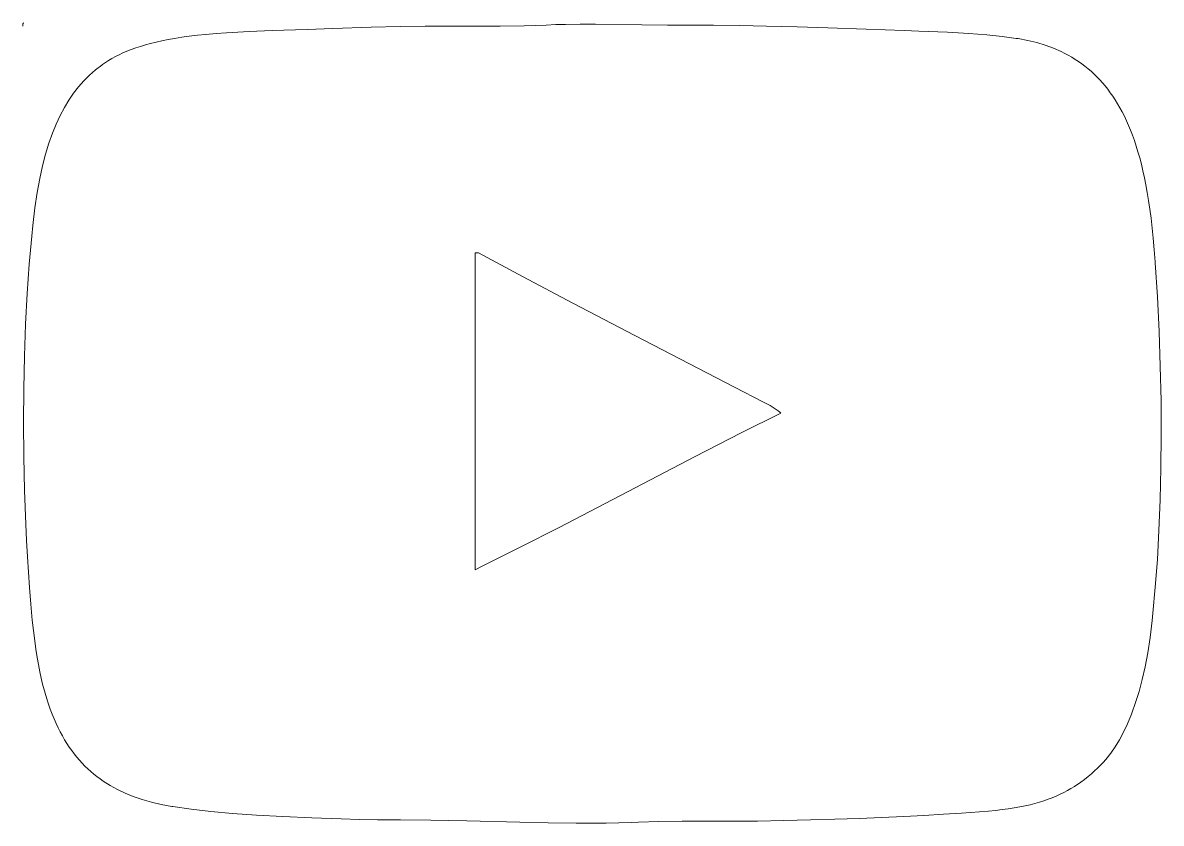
# Model space of a CAD drawing. Extents: x 33 to 395, y 20 to 274.
import ezdxf

# ---------------------------------------------------------------- set-up
doc = ezdxf.new("R2010")
doc.units = 0

msp = doc.modelspace()

# ---------------------------------------------------------------- linework, layer by layer
at = {"color": 7, "lineweight": 13}
for points in [[(33.171524, 272.717987), (33.156059, 273.086273), (33.182426, 273.41272), (33.240906, 273.582214), (33.322723, 273.687927), (33.524307, 273.776306)], [(123.482635, 271.659637), (112.309372, 271.279053), (104.999252, 270.99527), (97.793137, 270.603729), (94.523232, 270.367676), (91.298798, 270.08728), (88.611488, 269.810394), (85.966461, 269.492828), (83.649002, 269.172302), (81.371811, 268.813354), (79.329659, 268.449432), (77.326141, 268.048828), (75.505203, 267.6427), (73.721451, 267.201385), (72.086197, 266.754578), (70.486816, 266.273926), (69.011711, 265.787933), (67.571297, 265.269287), (66.236877, 264.745483), (64.93605, 264.190094), (63.726791, 263.629578), (62.550156, 263.038452), (61.4533, 262.441925), (60.388229, 261.815613), (59.393127, 261.18338), (58.4291, 260.522034), (58.21875, 260.370758)], [(160.877075, 272.717987), (152.97467, 272.644684), (143.743546, 272.412323), (131.632813, 271.974152), (123.482635, 271.659637)], [(199.329865, 273.07077), (192.320633, 272.810852), (184.681915, 272.674744), (175.716568, 272.654114), (162.153702, 272.716949), (160.877075, 272.717987)], [(237.782639, 273.07077), (229.69458, 273.133545), (214.965942, 273.317596), (210.157349, 273.322906), (205.431046, 273.268829), (202.345078, 273.190155), (199.329865, 273.07077)], [(312.924316, 271.306885), (300.877716, 271.766388), (288.699585, 272.179016), (278.990112, 272.463226), (269.268494, 272.701538), (260.820282, 272.865906), (252.407104, 272.985138), (245.066467, 273.048828), (237.782639, 273.07077)], [(348.554871, 268.837433), (344.12381, 269.434448), (339.167175, 269.947144), (333.496765, 270.381744), (326.718201, 270.754883), (317.612427, 271.126312), (312.924316, 271.306885)], [(392.652069, 197.929092), (392.359528, 201.720871), (392.025757, 205.451431), (391.696411, 208.657059), (391.328186, 211.810425), (390.958313, 214.618698), (390.551147, 217.380081), (390.139771, 219.886826), (389.692383, 222.350433), (389.239655, 224.61377), (388.751984, 226.836823), (388.258423, 228.89595), (387.730896, 230.917114), (387.197205, 232.800476), (386.630432, 234.647751), (386.057312, 236.377045), (385.451935, 238.071838), (384.839996, 239.664246), (384.196503, 241.223511), (383.546204, 242.693054), (382.86496, 244.130615), (382.176422, 245.488968), (381.45752, 246.81636), (380.730682, 248.07341), (379.973907, 249.300339), (379.208313, 250.464539), (378.413116, 251.599274), (377.607971, 252.677841), (376.773438, 253.727493), (375.92749, 254.726608), (375.052338, 255.697189), (374.164001, 256.622131), (373.24646, 257.518738), (372.31366, 258.373871), (371.351532, 259.200806), (370.371826, 259.989716), (369.362518, 260.750427), (368.332916, 261.475891), (367.273407, 262.173035), (366.190613, 262.837219), (365.077362, 263.472717), (363.937592, 264.076965), (362.766724, 264.652069), (360.332977, 265.712311), (357.766907, 266.65329), (355.058472, 267.473633), (352.19696, 268.170715), (349.170898, 268.740631), (348.554871, 268.837433)], [(58.21875, 260.370758), (56.23362, 258.832672), (54.354885, 257.176636), (52.576054, 255.397293), (50.891525, 253.48793), (49.296585, 251.440216), (47.787361, 249.244202), (46.360786, 246.888092), (45.014534, 244.358093), (43.746944, 241.638016), (42.556919, 238.708832), (41.443787, 235.547867), (40.407196, 232.127747), (39.446861, 228.414658), (38.562355, 224.365524), (37.752693, 219.923447), (37.015701, 215.009186), (36.346855, 209.504578), (35.993752, 206.042984)], [(35.993752, 206.042984), (35.230194, 197.224594), (34.584106, 187.919601), (34.066406, 178.170227), (33.687119, 168.034103), (33.454857, 157.585281), (33.376244, 146.914536), (33.455246, 136.128311), (33.69265, 125.346199), (34.085571, 114.696587), (34.338036, 109.469398), (34.627251, 104.310898), (35.288193, 94.565208)], [(176.752075, 200.751312), (177.28125, 200.751312), (177.810425, 200.751312)], [(176.752075, 100.209656), (176.752075, 150.480484), (176.752075, 200.751312)], [(177.810425, 200.751312), (191.763275, 193.23259), (207.746109, 184.788681), (227.439163, 174.543182), (259.085938, 158.180237), (268.121521, 153.479095)], [(391.946533, 86.451317), (392.699646, 94.707352), (393.339508, 103.470825), (393.855957, 112.723412), (394.239288, 122.435265), (394.48056, 132.563034), (394.572144, 143.048004), (394.508118, 153.814499), (394.285126, 164.769089), (393.90271, 175.800842), (393.364227, 186.783295), (392.677124, 197.5784), (392.652069, 197.929092)], [(268.121521, 153.479095), (270.421875, 152.300293), (271.419434, 151.740067), (272.376953, 151.120041), (272.942627, 150.693924), (273.480469, 150.229034), (273.765991, 149.951324)], [(273.765991, 149.951324), (261.20636, 143.643188), (246.655716, 136.172485), (227.536346, 126.210831), (203.402679, 113.655762), (191.263, 107.450974), (179.035477, 101.333916), (176.752075, 100.209656)], [(35.288193, 94.565208), (35.710098, 89.325752), (36.189552, 84.194817), (36.544418, 80.919113), (36.94075, 77.702049), (37.312775, 75.034134), (37.723228, 72.414574), (38.124908, 70.122093), (38.563232, 67.872559), (38.998894, 65.853432), (39.469849, 63.873672), (40.227081, 61.051319)], [(385.243744, 54.701321), (386.442261, 58.060764), (387.539734, 61.611267), (388.542023, 65.393066), (389.454132, 69.455917), (390.28064, 73.863304), (391.026123, 78.69912), (391.695526, 84.079491), (391.946533, 86.451317)], [(40.227081, 61.051319), (40.752876, 59.298389), (41.309326, 57.586666), (41.875404, 55.976055), (42.471512, 54.403889), (43.077408, 52.919811), (43.712807, 51.471851), (44.35841, 50.101044), (45.033096, 48.764408), (45.7187, 47.495613), (46.433071, 46.259361), (47.159397, 45.082954), (47.914288, 43.937737), (48.68251, 42.845467), (49.479218, 41.783276), (50.291004, 40.76807), (51.131321, 39.782066), (51.988842, 38.837917), (52.875084, 37.922295), (53.78104, 37.04414), (54.716049, 36.194038), (55.673679, 35.377708), (56.660851, 34.589142), (57.673954, 33.83131), (58.717243, 33.101112), (60.894085, 31.725039), (63.201389, 30.457499), (65.650299, 29.296526), (68.253143, 28.241535), (71.02343, 27.29328), (73.975914, 26.453789), (77.126656, 25.726341), (80.493073, 25.115414), (80.796524, 25.067986)], [(369.015961, 32.829098), (370.210999, 33.710079), (371.352448, 34.602234), (372.411865, 35.481247), (373.424896, 36.374397), (374.375122, 37.265629), (375.284607, 38.173828), (376.146729, 39.091228), (376.972656, 40.028519), (378.522705, 41.968266), (379.963562, 44.026718), (381.320801, 46.243946), (382.618774, 48.669998), (383.882751, 51.370514), (385.142059, 54.43642), (385.243744, 54.701321)], [(339.735413, 23.656874), (341.941833, 23.86014), (344.081726, 24.099768), (346.023376, 24.358259), (347.910736, 24.651743), (349.647949, 24.963007), (351.339844, 25.308315), (352.91507, 25.671171), (354.451782, 26.067455), (355.896606, 26.481796), (357.308167, 26.929247), (358.646973, 27.395966), (359.956726, 27.895763), (361.209015, 28.416763), (362.435699, 28.971098), (363.617554, 29.549335), (364.776672, 30.161463), (365.901642, 30.80102), (367.006256, 31.475351), (369.015961, 32.829098)], [(80.796524, 25.067986), (86.6063, 24.250145), (92.903526, 23.522449), (99.771149, 22.886429), (107.327049, 22.342949), (115.721527, 21.892986)], [(115.721527, 21.892986), (124.894531, 21.495659), (134.222641, 21.157631), (140.002121, 20.998375), (145.805374, 20.888123), (153.115967, 20.834652)], [(266.357635, 20.481874), (274.757965, 20.630905), (283.245941, 20.82575), (290.993073, 21.045599), (298.741364, 21.309196), (305.804565, 21.591185), (312.814484, 21.91436), (319.197021, 22.250086), (325.492188, 22.624237), (331.215851, 23.00573), (336.831573, 23.422838), (339.735413, 23.656874)], [(153.115967, 20.834652), (162.709808, 20.763165), (174.13681, 20.537066), (190.914673, 20.099609), (199.905472, 19.903011), (208.813843, 19.795895), (213.604462, 19.791979), (218.37204, 19.835705), (222.4021, 19.915836), (226.416092, 20.040333), (228.610413, 20.129097)], [(228.610413, 20.129097), (235.079559, 20.340691), (242.517654, 20.439192), (252.183792, 20.438633), (259.29541, 20.428139), (266.357635, 20.481874)]]:
    msp.add_lwpolyline(points, dxfattribs=at)

doc.saveas('drawing.dxf')
